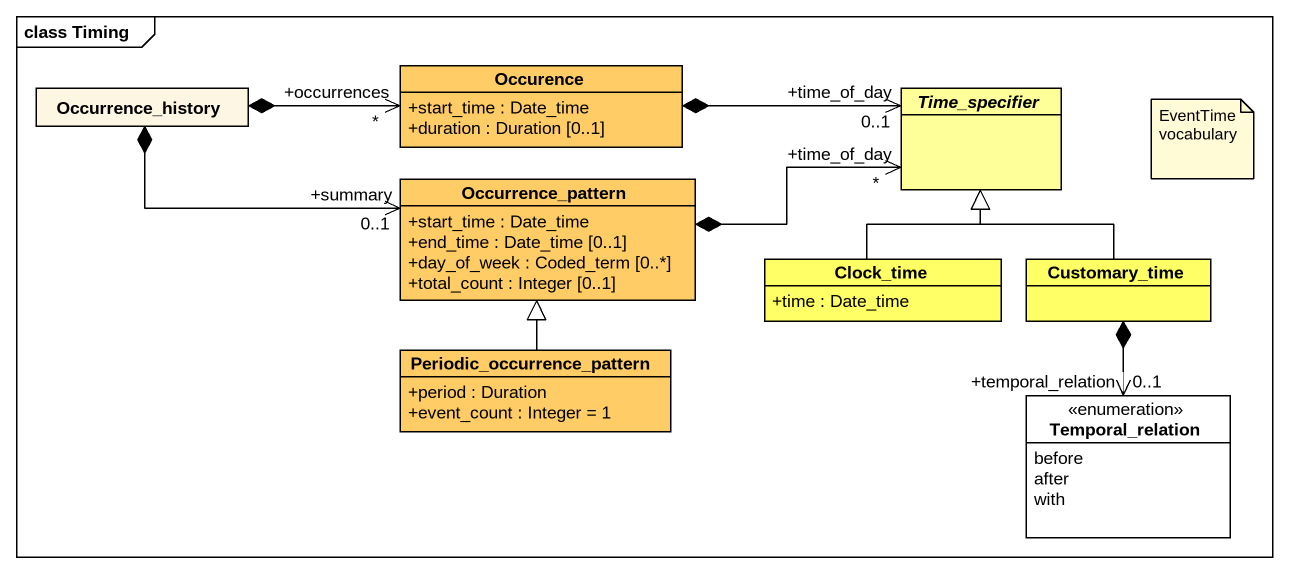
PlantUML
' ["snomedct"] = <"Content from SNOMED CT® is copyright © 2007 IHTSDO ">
@startuml
mainframe class Timing
hide circle
hide empty members
skinparam classAttributeIconSize 0
class Occurrence_history
class Occurence #FFCC66 {
  +start_time : Date_time
  +duration : Duration [0..1]
}
abstract class Time_specifier #FFFF99
class Occurrence_pattern #FFCC66 {
  +start_time : Date_time
  +end_time : Date_time [0..1]
  +day_of_week : Coded_term [0..*]
  +total_count : Integer [0..1]
}
class Clock_time #FFFF66 {
  +time : Date_time
}
class Customary_time #FFFF66
class Periodic_occurrence_pattern #FFCC66 {
  +period : Duration
  +event_count : Integer = 1
}
enum Temporal_relation #FFFFFF {
  before
  after
  with
}
Occurrence_history *-right-> "+occurrences\n*" Occurence
Occurrence_history *-right-> "+summary\n0..1" Occurrence_pattern
Occurence *-right-> "+time_of_day\n0..1" Time_specifier
Occurrence_pattern *-right-> "+time_of_day\n*" Time_specifier
Clock_time -up-|> Time_specifier
Customary_time -up-|> Time_specifier
Customary_time *--> "+temporal_relation\n0..1" Temporal_relation
Periodic_occurrence_pattern -up-|> Occurrence_pattern
note as N1
  EventTime vocabulary
end note
@enduml
